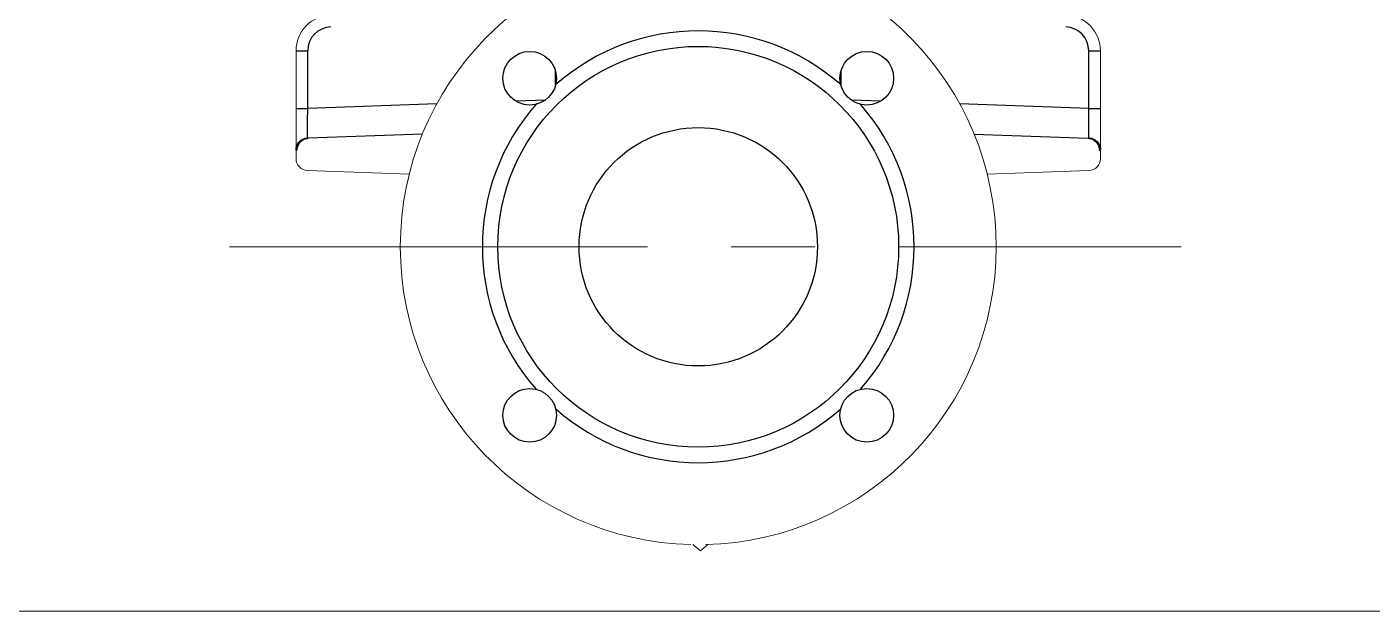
# Model space of a CAD drawing. Header units: millimetres. Extents: x 100 to 1590, y 100 to 694.
# Drawn here: x 1250.62 to 1254.641, y 531.14 to 532.886 of the extents above; entities that cross this region are included whole.
import ezdxf

# ---------------------------------------------------------------- set-up
doc = ezdxf.new("R2010")
doc.units = ezdxf.units.MM
doc.linetypes.add('CENTER', pattern=[2, 1.25, -0.25, 0.25, -0.25])
for name, color, linetype, lineweight in [('CL', 1, 'CENTER', 9), ('OUTLINE', 6, 'Continuous', 9), ('PAREDE', 7, 'Continuous', 9)]:
    doc.layers.add(name, color=color, linetype=linetype, lineweight=lineweight)

msp = doc.modelspace()

# ---------------------------------------------------------------- linework, layer by layer
at = {"color": 9, "linetype": 'Continuous'}
for p, q in [((1251.4242, 532.815), (1251.4592, 532.815)), ((1251.4592, 532.6424), (1251.4592, 532.815)), ((1253.7939, 532.815), (1253.8289, 532.815)), ((1253.7939, 532.6424), (1253.7939, 532.815)), ((1252.1688, 532.6672), (1252.0814, 532.6641)), ((1253.1717, 532.6641), (1253.0844, 532.6672)), ((1251.4242, 532.6424), (1251.4592, 532.6424)), ((1251.8453, 532.6559), (1251.4592, 532.6424)), ((1253.7939, 532.6424), (1253.4079, 532.6559)), ((1253.7939, 532.6424), (1253.8289, 532.6424)), ((1251.4585, 532.5599), (1251.4585, 532.566)), ((1253.7947, 532.5606), (1253.7947, 532.5678))]:
    msp.add_line(p, q, dxfattribs=at)
at = {"color": 7, "linetype": 'Continuous'}
for p, q in [((1252.1992, 532.7565), (1252.1992, 532.7138)), ((1253.0539, 532.7088), (1253.0539, 532.7565)), ((1251.8022, 532.5653), (1251.4608, 532.5534)), ((1253.4509, 532.5653), (1253.7923, 532.5534))]:
    msp.add_line(p, q, dxfattribs=at)
at = {"color": 9, "linetype": 'Continuous'}
for points in [[(1251.4608, 532.5534), (1251.4601, 532.5534), (1251.4596, 532.5534), (1251.4591, 532.5535), (1251.4588, 532.5537), (1251.4586, 532.5539), (1251.4585, 532.5542)], [(1253.7923, 532.5534), (1253.793, 532.5534), (1253.7936, 532.5534), (1253.794, 532.5535), (1253.7943, 532.5537), (1253.7945, 532.5539), (1253.7946, 532.5542)], [(1251.4276, 532.5178), (1251.4265, 532.5178), (1251.4257, 532.5179), (1251.425, 532.518), (1251.4246, 532.5183), (1251.4243, 532.5186), (1251.4242, 532.519)], [(1253.8255, 532.5178), (1253.8266, 532.5178), (1253.8274, 532.5179), (1253.8281, 532.518), (1253.8285, 532.5183), (1253.8288, 532.5186), (1253.8289, 532.519)]]:
    msp.add_lwpolyline(points, dxfattribs=at)
msp.add_circle((1252.6266, 532.2289), 0.5991, dxfattribs=at)
at = {"color": 7, "linetype": 'Continuous'}
for centre, radius in [((1252.1227, 532.7327), 0.0802), ((1253.1304, 532.7327), 0.0802), ((1252.6266, 532.2289), 0.3563), ((1252.1227, 531.7251), 0.0802), ((1253.1304, 531.7251), 0.0802)]:
    msp.add_circle(centre, radius, dxfattribs=at)
at = {"color": 9, "linetype": 'Continuous'}
for centre, radius, start, end in [((1251.5305, 532.815), 0.0713, 92.0002, 179.9998), ((1252.6266, 532.2289), 0.6454, 48.7033, 131.2967), ((1253.7226, 532.815), 0.0713, 0.0019, 87.9981), ((1252.6266, 532.2289), 0.6454, 138.7033, 221.2967), ((1252.6266, 532.2289), 0.6454, 318.7033, 41.2967), ((1252.6266, 532.2289), 0.6454, 228.7033, 311.2967)]:
    msp.add_arc(centre, radius, start, end, dxfattribs=at)
for points, start_tangent, end_tangent in [([(1251.4585, 532.566), (1251.4585, 532.5696), (1251.4585, 532.5818), (1251.4586, 532.5947), (1251.4588, 532.6076), (1251.4589, 532.6199), (1251.4591, 532.6315), (1251.4592, 532.6424)], (0.001543, 0.999999), (0.013933, 0.999903)), ([(1253.7947, 532.5678), (1253.7946, 532.5721), (1253.7945, 532.5863), (1253.7944, 532.6013), (1253.7942, 532.6159), (1253.7941, 532.6296), (1253.7939, 532.6424)], (-0.002348, 0.999997), (-0.013932, 0.999903)), ([(1251.4242, 532.519), (1251.4268, 532.5321), (1251.4342, 532.5434), (1251.4453, 532.5511), (1251.4585, 532.5542)], (-0.000093, 1), (0.999328, 0.036649)), ([(1251.4276, 532.5178), (1251.4301, 532.5311), (1251.4372, 532.5425), (1251.448, 532.5503), (1251.4608, 532.5534)], (-0.002211, 0.999998), (0.99939, 0.034922)), ([(1251.4585, 532.5542), (1251.4585, 532.5599)], (-0.034639, 0.9994), (-0.000161, 1)), ([(1253.7923, 532.5534), (1253.8051, 532.5503), (1253.8159, 532.5425), (1253.823, 532.5311), (1253.8255, 532.5178)], (0.999391, -0.0349), (-0.002169, -0.999998)), ([(1253.7946, 532.5542), (1253.7947, 532.5606)], (0.034742, 0.999396), (-0.00123, 0.999999)), ([(1253.7946, 532.5542), (1253.8078, 532.5511), (1253.8189, 532.5434), (1253.8263, 532.5321), (1253.8289, 532.519)], (0.999328, -0.036651), (-0.000147, -1))]:
    msp.add_spline(points, degree=3, dxfattribs=dict(at, start_tangent=start_tangent, end_tangent=end_tangent))
at = {"layer": 'CL'}
msp.add_line((1251.2252, 532.2289), (1254.0698, 532.2289), dxfattribs=at)
at = {"layer": 'OUTLINE'}
for p, q in [((1251.4242, 532.4923), (1251.4242, 532.815)), ((1253.8289, 532.4923), (1253.8289, 532.815)), ((1251.4586, 532.4567), (1251.7631, 532.4461)), ((1253.7945, 532.4567), (1253.49, 532.4461)), ((1252.6332, 531.3199), (1252.6109, 531.3386)), ((1252.6555, 531.3386), (1252.6332, 531.3199))]:
    msp.add_line(p, q, dxfattribs=at)
for centre, radius, start, end in [((1252.6266, 532.2289), 0.8906, 91.4325, 268.5675), ((1252.6266, 532.2289), 0.8906, 271.4325, 88.5675), ((1251.5311, 532.815), 0.1069, 92, 180), ((1253.722, 532.815), 0.1069, 0, 88), ((1251.4598, 532.4923), 0.0356, 179.9998, 267.9947), ((1253.7933, 532.4923), 0.0356, 272, 0)]:
    msp.add_arc(centre, radius, start, end, dxfattribs=at)
at = {"layer": 'PAREDE'}
msp.add_line((1108.1612, 531.1398), (1256.9963, 531.1398), dxfattribs=at)

doc.saveas('drawing.dxf')
